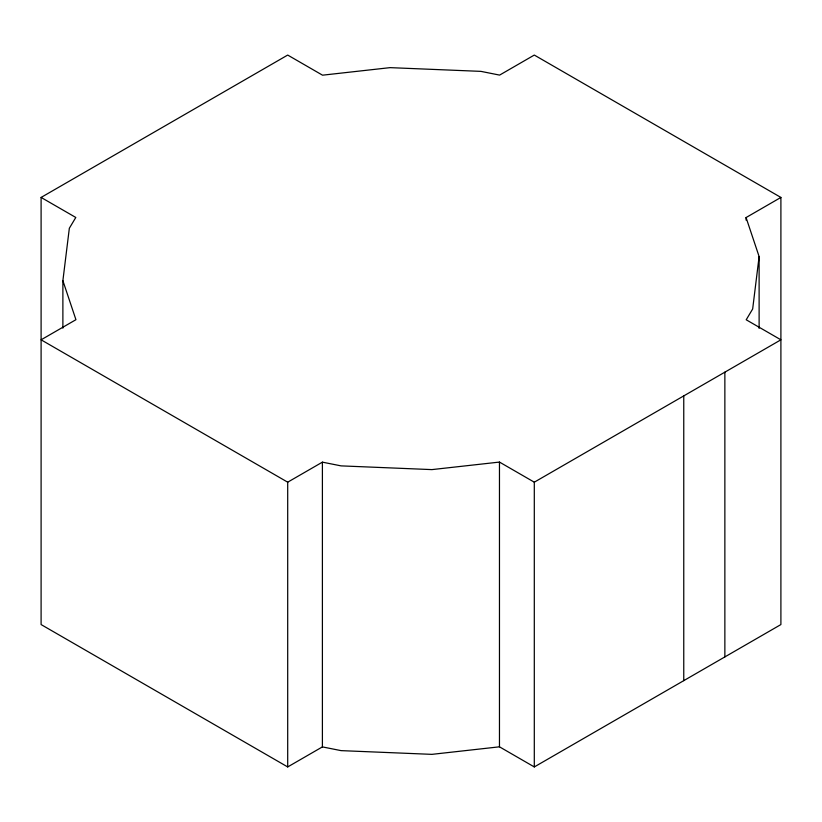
<?xml version="1.0" encoding="UTF-8"?>
<svg xmlns="http://www.w3.org/2000/svg" width="822" height="822" viewBox="0 0 822 822"><rect width="100%" height="100%" fill="white"/><g stroke="black" fill="none" stroke-linecap="round" stroke-linejoin="round"><path stroke-width="1.23" d="M62.883 328.142L62.883 280.692L69.336 228.259L75.799 217.47L41.1 197.434L41.1 624.566L287.7 766.936L322.399 746.9L341.079 750.63L431.899 754.36L499.468 746.818L534.3 766.936L780.9 624.566L780.9 197.434L534.3 55.064L499.601 75.1L480.921 71.37L390.101 67.64L322.532 75.182L287.7 55.064L41.1 197.434M780.9 197.434L746.068 217.553L759.117 256.556L752.664 308.99L746.201 319.779L780.9 339.815L534.3 482.185L499.468 462.077L431.899 469.609L341.079 465.879L322.399 462.149L287.7 482.185L41.1 339.815L75.932 319.696L62.883 280.692M759.117 256.556L759.117 328.389M746.068 217.553L746.068 220.111M724.86 372.161L724.86 656.912M683.76 395.896L683.76 680.647M534.3 482.185L534.3 766.936M499.468 462.077L499.468 746.818M322.399 462.149L322.399 746.9M287.7 482.185L287.7 766.936"/></g></svg>
